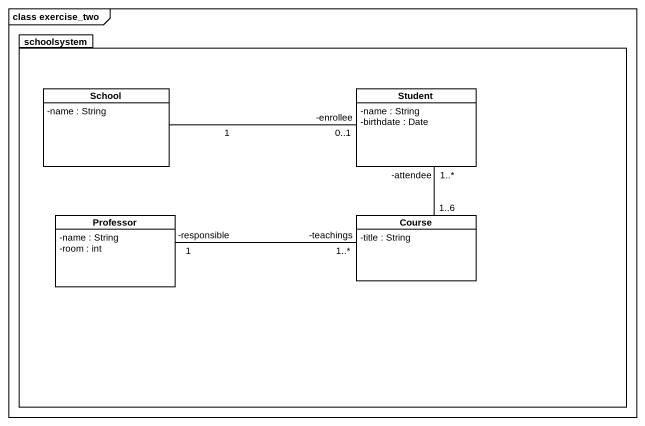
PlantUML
@startuml
mainframe class exercise_two
hide circle
hide empty members
skinparam classAttributeIconSize 0
package schoolsystem {
  class School {
    -name : String
  }
  class Student {
    -name : String
    -birthdate : Date
  }
  class Professor {
    -name : String
    -room : int
  }
  class Course {
    -title : String
  }
}
School "1" -right- "0..1\n-enrollee" Student
Student "-attendee\n1..*" -- "1..6" Course
Professor "-responsible\n1" -right- "1..*\n-teachings" Course
@enduml
